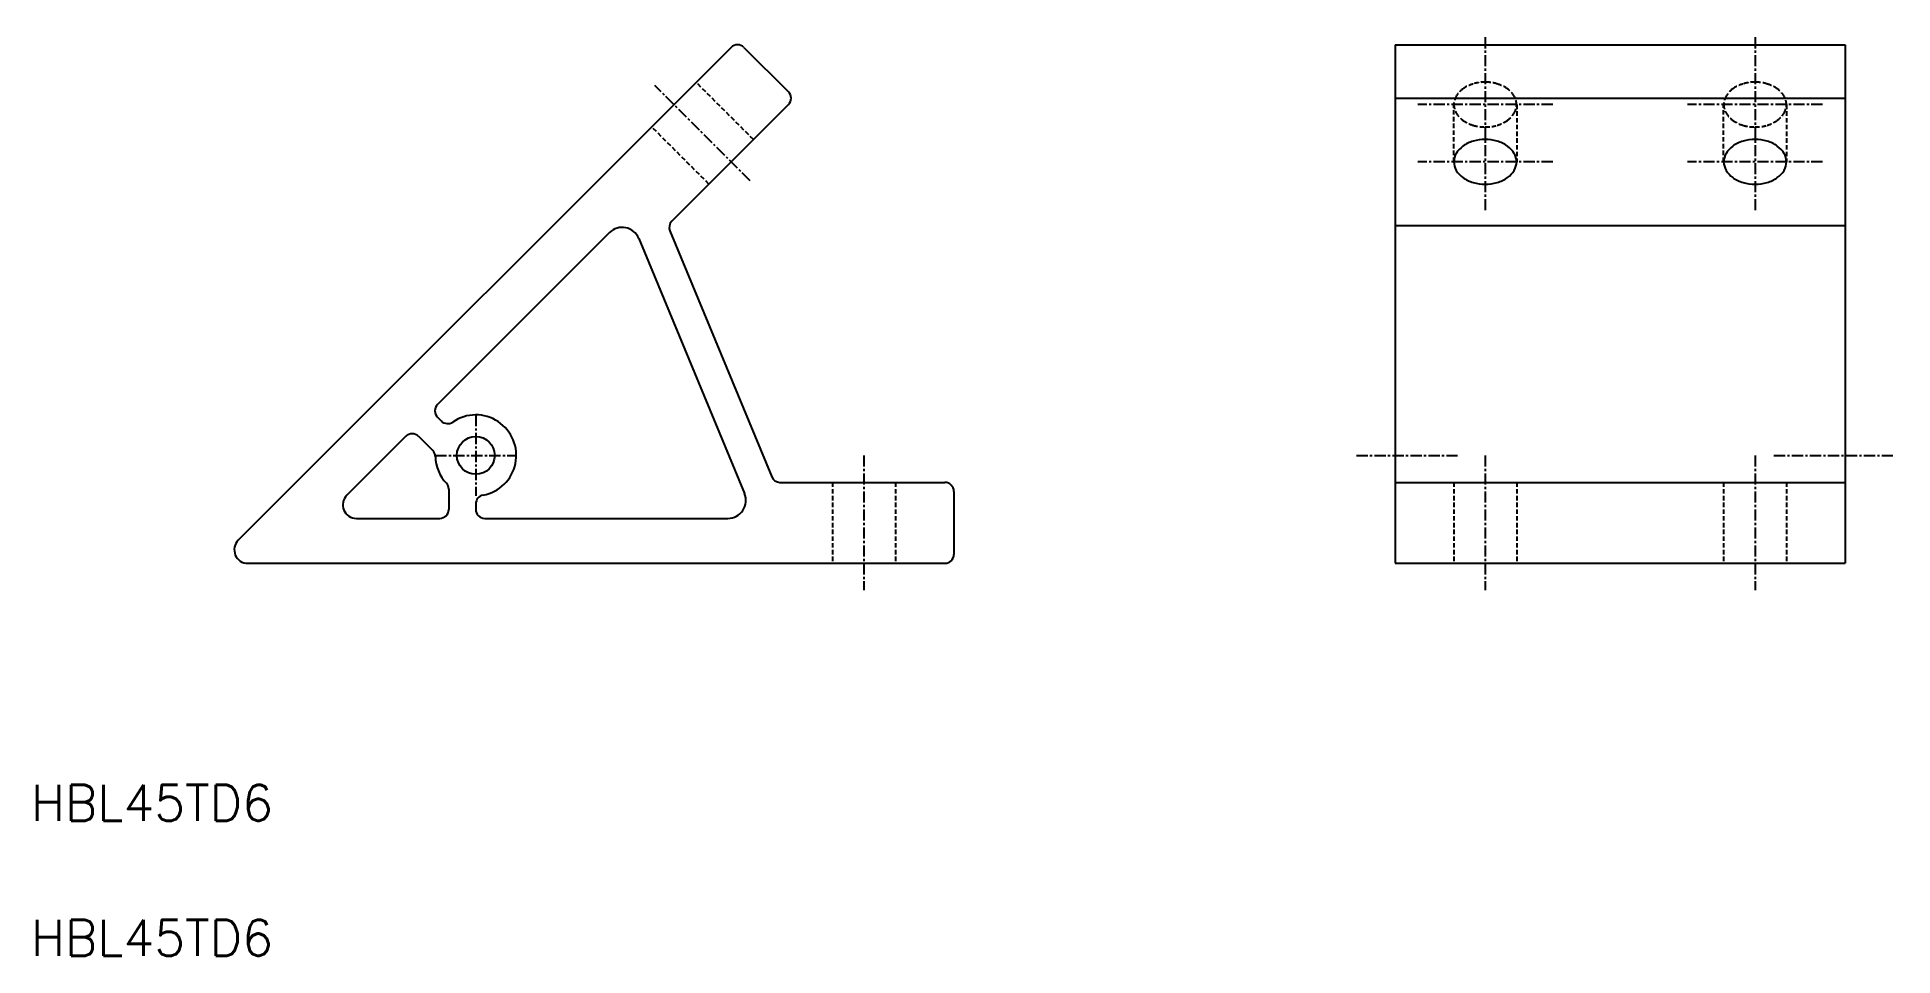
# Model space of a CAD drawing. Extents: x -49 to 158, y -56 to 46.
import ezdxf

# ---------------------------------------------------------------- set-up
doc = ezdxf.new("R2010")
doc.units = 0
doc.linetypes.add('CENTER', pattern=[2, 1.25, -0.25, 0.25, -0.25])
doc.linetypes.add('DASHED', pattern=[0.75, 0.5, -0.25])
doc.layers.get('0').update_dxf_attribs({"linetype": 'CONTINUOUS'})
doc.layers.add('CENTER', color=1, linetype='CENTER')
doc.styles.get("Standard").update_dxf_attribs({"font": 'txt.shx', "bigfont": 'bigfont.shx'})

msp = doc.modelspace()

# ---------------------------------------------------------------- linework, layer by layer
at = {"color": 7, "linetype": 'CONTINUOUS'}
for p, q in [((102.23, 45.65), (152.23, 45.65)), ((102.23, 45.65), (102.23, -12)), ((152.23, 45.65), (152.23, -12)), ((28.39, 45.36), (-26.41, -9.44)), ((29.81, 45.36), (34.75, 40.41)), ((102.23, 39.7), (152.23, 39.7)), ((34.75, 39), (21.79, 26.03)), ((14.87, 24.77), (-4.24, 5.66)), ((21.58, 24.95), (32.9, -2.38)), ((102.23, 25.56), (152.23, 25.56)), ((18.13, 24.12), (29.87, -4.23)), ((-4.24, 4.24), (-3.82, 3.82)), ((-7.78, 2.12), (-14.34, -4.44)), ((-6.36, 2.12), (-4.79, 0.55)), ((-3, -3.77), (-3, -6)), ((33.82, -3), (52.15, -3)), ((53.15, -4), (53.15, -11)), ((102.23, -3), (152.23, -3)), ((0, -5.41), (0, -6)), ((-13.28, -7), (-4, -7)), ((1, -7), (28.03, -7)), ((-25.35, -12), (52.15, -12)), ((102.23, -12), (152.23, -12))]:
    msp.add_line(p, q, dxfattribs=at)
at = {"color": 3, "linetype": 'DASHED'}
for p, q in [((30.87, 35.11), (24.5, 41.47)), ((108.73, 32.63), (108.73, 39)), ((115.73, 39), (115.73, 32.63)), ((138.73, 32.63), (138.73, 39)), ((145.73, 39), (145.73, 32.63)), ((25.92, 30.16), (19.55, 36.52)), ((39.65, -3), (39.65, -12)), ((46.65, -3), (46.65, -12)), ((108.73, -3), (108.73, -12)), ((115.73, -3), (115.73, -12)), ((138.73, -3), (138.73, -12)), ((145.73, -3), (145.73, -12))]:
    msp.add_line(p, q, dxfattribs=at)
at = {"color": 7, "linetype": 'CONTINUOUS'}
msp.add_circle((0, 0), 2.1, dxfattribs=at)
for centre, radius, start, end in [((29.1, 44.65), 1, 45, 135), ((34.05, 39.7), 1, 315, 45), ((112.03, 31.65), 3.47, 86.7563, 109.2563), ((112.42, 31.65), 3.47, 70.7437, 93.2437), ((142.03, 31.65), 3.47, 86.7563, 109.2563), ((142.42, 31.65), 3.47, 70.7437, 93.2437), ((111.24, 32.44), 2.52, 153.0386, 175.5386), ((111.39, 32.07), 2.83, 125.3711, 147.8711), ((111.67, 31.8), 3.22, 104.0396, 126.5396), ((112.78, 31.8), 3.22, 53.4604, 75.9604), ((113.06, 32.07), 2.83, 32.1289, 54.6289), ((113.21, 32.44), 2.52, 4.4614, 26.9614), ((141.24, 32.44), 2.52, 153.0386, 175.5386), ((141.39, 32.07), 2.83, 125.3711, 147.8711), ((141.67, 31.8), 3.22, 104.0396, 126.5396), ((142.78, 31.8), 3.22, 53.4604, 75.9604), ((143.06, 32.07), 2.83, 32.1289, 54.6289), ((143.21, 32.44), 2.52, 4.4614, 26.9614), ((111.24, 32.83), 2.52, 184.4614, 206.9614), ((111.39, 33.19), 2.83, 212.1288, 234.6288), ((113.06, 33.19), 2.83, 305.3712, 327.8712), ((113.21, 32.83), 2.52, 333.0386, 355.5386), ((141.24, 32.83), 2.52, 184.4614, 206.9614), ((141.39, 33.19), 2.83, 212.1288, 234.6288), ((143.06, 33.19), 2.83, 305.3712, 327.8712), ((143.21, 32.83), 2.52, 333.0386, 355.5386), ((111.67, 33.47), 3.22, 233.4605, 255.9605), ((112.03, 33.62), 3.47, 250.7437, 273.2437), ((112.42, 33.62), 3.47, 266.7563, 289.2563), ((112.78, 33.47), 3.22, 284.0395, 306.5395), ((141.67, 33.47), 3.22, 233.4605, 255.9605), ((142.03, 33.62), 3.47, 250.7437, 273.2437), ((142.42, 33.62), 3.47, 266.7563, 289.2563), ((142.78, 33.47), 3.22, 284.0395, 306.5395), ((16.28, 23.35), 2, 22.5001, 135), ((22.5, 25.33), 1, 135, 202.4999), ((-3.54, 4.95), 1, 135, 225), ((0, 0), 4.5, 280.4757, 124.5243), ((-7.07, 1.41), 1, 45, 135), ((-3.12, 4.53), 1, 225, 304.5244), ((-5.5, -0.16), 1, 1.6582, 45), ((0, 0), 4.5, 181.6582, 223.3418), ((-4, -3.77), 1, 0, 43.3418), ((33.82, -2), 1, 202.4999, 270), ((52.15, -4), 1, 0, 90), ((-13.28, -5.5), 1.5, 135, 270), ((-4, -6), 1, 270, 0), ((1, -5.41), 1, 100.4756, 180), ((1, -6), 1, 180, 270), ((28.03, -5), 2, 270, 22.5), ((-25.35, -10.5), 1.5, 135, 270), ((52.15, -11), 1, 270, 0)]:
    msp.add_arc(centre, radius, start, end, dxfattribs=at)
at = {"color": 3, "linetype": 'DASHED'}
for centre, radius, start, end in [((111.67, 38.16), 3.22, 104.0395, 126.5395), ((112.03, 38.01), 3.47, 86.7563, 109.2563), ((112.42, 38.01), 3.47, 70.7437, 93.2437), ((112.78, 38.16), 3.22, 53.4605, 75.9605), ((141.67, 38.16), 3.22, 104.0395, 126.5395), ((142.03, 38.01), 3.47, 86.7563, 109.2563), ((142.42, 38.01), 3.47, 70.7437, 93.2437), ((142.78, 38.16), 3.22, 53.4605, 75.9605), ((111.24, 38.8), 2.52, 153.0386, 175.5386), ((111.39, 38.44), 2.83, 125.3712, 147.8712), ((113.06, 38.44), 2.83, 32.1288, 54.6288), ((113.21, 38.8), 2.52, 4.4614, 26.9614), ((141.24, 38.8), 2.52, 153.0386, 175.5386), ((141.39, 38.44), 2.83, 125.3712, 147.8712), ((143.06, 38.44), 2.83, 32.1288, 54.6288), ((143.21, 38.8), 2.52, 4.4614, 26.9614), ((111.24, 39.19), 2.52, 184.4614, 206.9614), ((111.39, 39.56), 2.83, 212.1288, 234.6288), ((111.67, 39.83), 3.22, 233.4605, 255.9605), ((112.78, 39.83), 3.22, 284.0395, 306.5395), ((113.06, 39.56), 2.83, 305.3712, 327.8712), ((113.21, 39.19), 2.52, 333.0386, 355.5386), ((141.24, 39.19), 2.52, 184.4614, 206.9614), ((141.39, 39.56), 2.83, 212.1288, 234.6288), ((141.67, 39.83), 3.22, 233.4605, 255.9605), ((142.78, 39.83), 3.22, 284.0395, 306.5395), ((143.06, 39.56), 2.83, 305.3712, 327.8712), ((143.21, 39.19), 2.52, 333.0386, 355.5386), ((112.03, 39.98), 3.47, 250.7437, 273.2437), ((112.42, 39.98), 3.47, 266.7563, 289.2563), ((142.03, 39.98), 3.47, 250.7437, 273.2437), ((142.42, 39.98), 3.47, 266.7563, 289.2563)]:
    msp.add_arc(centre, radius, start, end, dxfattribs=at)
at = {"layer": 'CENTER', "color": 1, "linetype": 'CENTER'}
for p, q in [((112.23, 46.5), (112.23, 27.17)), ((142.23, 46.5), (142.23, 27.17)), ((30.51, 30.51), (19.91, 41.12)), ((119.73, 39), (104.73, 39)), ((149.73, 39), (134.73, 39)), ((119.73, 32.63), (104.73, 32.63)), ((149.73, 32.63), (134.73, 32.63)), ((0, 4.5), (0, -4.5)), ((-4.5, 0), (4.5, 0)), ((43.15, 0), (43.15, -15)), ((97.91, 0), (109.21, 0)), ((112.23, 0), (112.23, -15)), ((142.23, 0), (142.23, -15)), ((144.32, 0), (157.55, 0))]:
    msp.add_line(p, q, dxfattribs=at)

# ---------------------------------------------------------------- texts
at = {"color": 7, "linetype": 'CONTINUOUS'}
for p in [(-49.46, -40.64), (-49.46, -55.64)]:
    msp.add_text('HBL45TD6', height=4, dxfattribs=at).set_placement(p)

doc.saveas('drawing.dxf')
